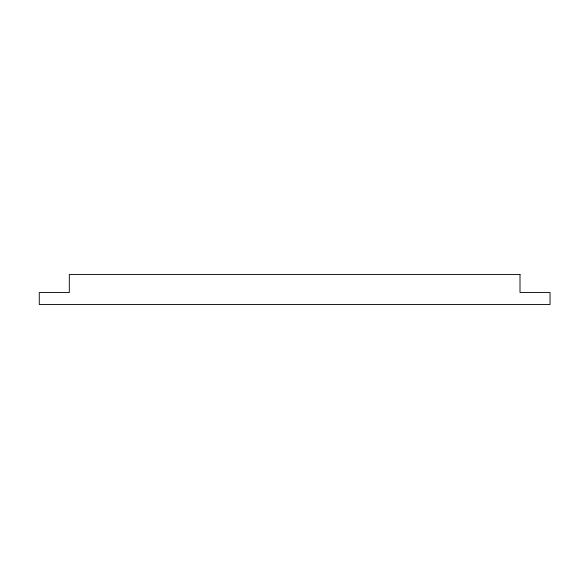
<?xml version="1.0" encoding="UTF-8"?>
<svg xmlns="http://www.w3.org/2000/svg" width="579" height="579" viewBox="0 0 579 579"><rect width="100%" height="100%" fill="white"/><g stroke="black" fill="none" stroke-linecap="round" stroke-linejoin="round"><path stroke-width="0.87" d="M520.007 274.475L69.314 274.475L69.314 292.504L39.271 292.504L39.271 304.525L550.05 304.525L550.05 292.504L520.007 292.504L520.007 274.475"/></g></svg>
